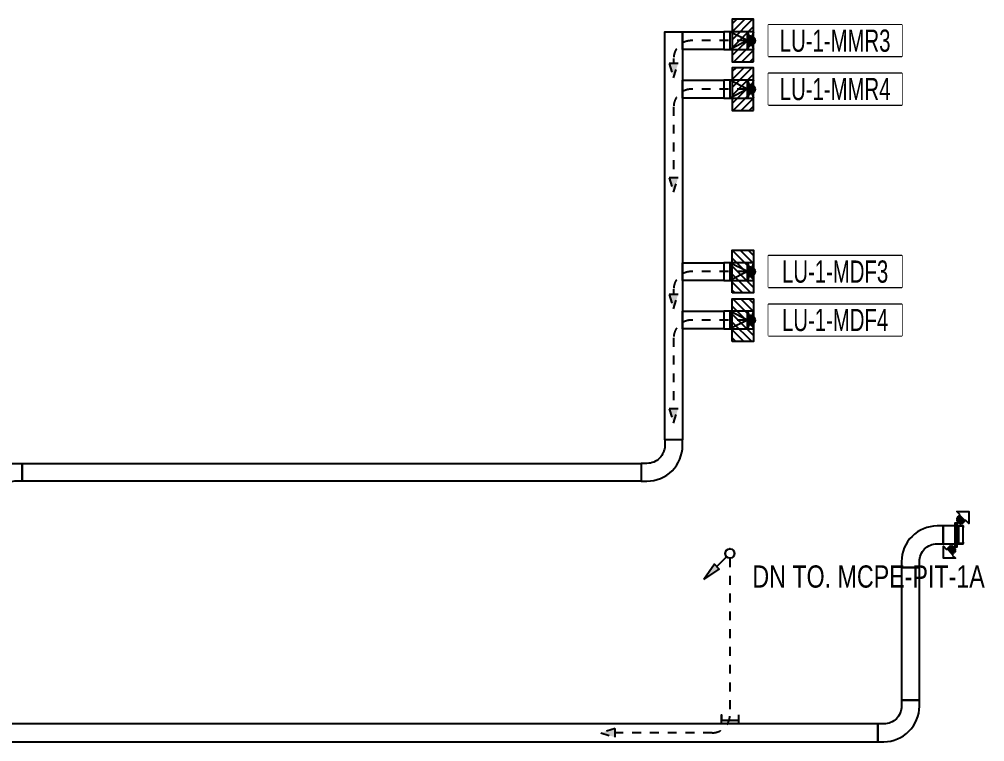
# Model space of a CAD drawing. Header units: millimetres. Extents: x 88028 to 500787, y -530175 to 1035835.
# Drawn here: x 155154 to 171457, y -247995 to -235795 of the extents above; entities that cross this region are included whole.
import ezdxf
from ezdxf.enums import TextEntityAlignment as Align

# ---------------------------------------------------------------- set-up
doc = ezdxf.new("R2010")
doc.units = ezdxf.units.MM
doc.header["$LTSCALE"] = 150
doc.linetypes.add('D1', pattern=[3, 1, -1, 1])
for name, color, linetype in [('------01 Distribution Panel_UPS_Emgency', 232, 'Continuous'), ('-----00 LV_CABLE', 2, 'Continuous'), ('-----26 Electrical Cable Tray', 200, 'Continuous'), ('-----26 Electrical Cable Tray_건물(UPS)', 100, 'Continuous'), ('-----30 Text', 2, 'Continuous')]:
    doc.layers.add(name, color=color, linetype=linetype)
doc.styles.add('ELEC', font='')
doc.styles.add('LGR', font='LGSmHaTR.ttf')
doc.styles.get("Standard").update_dxf_attribs({"font": ''})
doc.styles.get('ELEC').set_extended_font_data('Dotum')
doc.styles.get('Standard').set_extended_font_data('Dotum')

# ---------------------------------------------------------------- blocks, each defined once
blk = doc.blocks.new('A02')
h = blk.add_hatch()
h.set_pattern_fill('ANSI31', color=256, scale=25, style=0)
h.set_pattern_definition([(45, (-2000, -19200), (-56.1266, 56.1266), [])])
h.paths.add_polyline_path([(-300, 300), (-300, 0), (300, 0), (300, 300)])
blk.add_lwpolyline([(300, 0), (-300, 0), (-300, 300), (300, 300)], close=True)
blk = doc.blocks.new('*U26')
at = {"color": 0}
blk.add_lwpolyline([(-1100, 0), (-1000, 0, 0.414214), (-700, 300), (-700, 400), (-400, 400), (-400, 300, 0.414214), (-100, 0), (0, 0), (0, -300), (-1100, -300)], format="xyb", close=True, dxfattribs=at)
at = {"color": 0, "style": 'LGR'}
blk.add_text('W:300(TEE)', height=10, dxfattribs=at).set_placement((-550, -265), align=Align.MIDDLE)
blk = doc.blocks.new('*U27')
at = {"color": 0}
blk.add_lwpolyline([(0, 0), (-100, 0, -0.414214), (-400, 300), (-400, 400), (-700, 400), (-700, 300, 0.414214), (-100, -300), (0, -300)], format="xyb", close=True, dxfattribs=at)
blk.add_text('W:300(ELBOW 90)', height=10, dxfattribs=at).set_placement((-5, -290), align=Align.MIDDLE_RIGHT)
blk = doc.blocks.new('*U30')
at = {"linetype": 'Continuous', "ltscale": 0.1}
for p, q in [((-100, 57), (-100, 59)), ((-50, 57), (-50, 59)), ((0, 57), (0, 59)), ((50, 57), (50, 59)), ((100, 57), (100, 59))]:
    blk.add_line(p, q, dxfattribs=at)
blk.add_lwpolyline([(200, 0), (200, 40), (-200, 40), (-200, 0)], close=True, dxfattribs=at)
for points in [[(-150, 40), (-150, 140), (-125, 140), (-125, 137), (-147, 137), (-147, 40)], [(-147, 59), (147, 59)], [(-147, 57), (147, 57)], [(147, 43), (-147, 43)], [(150, 40), (150, 140), (125, 140), (125, 137), (147, 137), (147, 40)]]:
    blk.add_lwpolyline(points, dxfattribs=at)
blk.add_text('W300*H100', height=10, dxfattribs=at).set_placement((-190, 10), align=Align.MIDDLE_LEFT)
blk = doc.blocks.new('TRAY (U-D)')
at = {"color": 0}
for points in [[(156, 467), (-28, 651), (651, 651), (651, -28), (467, 156), (438, 127), (127, 438)], [(-28, 283), (-28, 255), (255, -28), (283, -28), (297, -14), (-14, 297)], [(-28, 198), (-28, 141), (141, -28), (198, -28)], [(14, 325), (325, 14), (354, 42), (42, 354)], [(71, 382), (382, 71), (410, 99), (99, 410)]]:
    blk.add_lwpolyline(points, close=True, dxfattribs=at)
blk.add_circle((0, 0), 40, dxfattribs=at)
blk = doc.blocks.new('*U31')
at = {"color": 0}
blk.add_lwpolyline([(0, 0), (-100, 0, -0.414214), (-400, 300), (-400, 400), (-700, 400), (-700, 300, 0.414214), (-100, -300), (0, -300)], format="xyb", close=True, dxfattribs=at)
blk.add_text('W:300(ELBOW 90)', height=10, dxfattribs=at).set_placement((-5, -290), align=Align.MIDDLE_RIGHT)
blk = doc.blocks.new('*U32')
at = {"color": 0}
blk.add_lwpolyline([(0, 0), (-100, 0, -0.414214), (-400, 300), (-400, 400), (-700, 400), (-700, 300, 0.414214), (-100, -300), (0, -300)], format="xyb", close=True, dxfattribs=at)
blk.add_text('W:300(ELBOW 90)', height=10, dxfattribs=at).set_placement((-5, -290), align=Align.MIDDLE_RIGHT)
blk = doc.blocks.new('TRAY(VERT)')
at = {"color": 0}
for p, q in [((0, 400), (0, 500)), ((0, 500), (300, 500)), ((300, 500), (300, 400)), ((0, 0), (0, 400)), ((300, 400), (300, 0)), ((300, 0), (0, 0))]:
    blk.add_line(p, q, dxfattribs=at)
at = {"color": 8}
for p, q in [((150, 100), (0, 400)), ((0, 400), (300, 400)), ((150, 100), (300, 400)), ((0, 100), (300, 0)), ((0, 0), (300, 100)), ((300, 100), (0, 100))]:
    blk.add_line(p, q, dxfattribs=at)
blk = doc.blocks.new('11')
at = {"linetype": 'D1'}
h = blk.add_hatch(color=256, dxfattribs=at)
edge = h.paths.add_edge_path()
edge.add_arc((0, 0), 75, 0, 360)
blk.add_circle((0, 0), 75, dxfattribs=at)
for p in [(-75, 0), (0, 75), (75, 0), (0, -75)]:
    blk.add_point(p, dxfattribs=at)
blk = doc.blocks.new('22')
at = {"linetype": 'D1'}
h = blk.add_hatch(color=0, dxfattribs=at)
h.dxf.hatch_style = 1
h.paths.add_polyline_path([(0, 0), (-241, 75), (-241, -75)])
at = {"color": 0, "linetype": 'D1'}
blk.add_lwpolyline([(-241, -75), (0, 0), (-241, 75)], close=True, dxfattribs=at)
blk = doc.blocks.new('O08')
blk.add_hatch(color=256).paths.add_polyline_path([(120, 51), (-120, 51), (-120, 0), (120, 0)])
blk.add_lwpolyline([(120, 127.5), (120, 0), (-120, 0), (-120, 127.5), (-120, 51), (120, 51)])
blk = doc.blocks.new('O01')
blk.add_hatch(color=256).paths.add_polyline_path([(-149, -218), (-218, -149), (-368, -368)])
blk.add_line((-46, -46), (-184, -184))
blk.add_lwpolyline([(-368, -368), (-149, -218), (-218, -149), (-368, -368)])
blk.add_circle((0, 0), 65)
for p in [(-65, 0), (-65, 0), (0, 65), (0, 65), (65, 0), (65, 0), (0, -65), (0, -65)]:
    blk.add_point(p)

msp = doc.modelspace()

# ---------------------------------------------------------------- linework, layer by layer
at = {"layer": '------01 Distribution Panel_UPS_Emgency', "color": 1}
for points in [[(167804, -236417), (170058, -236417), (170058, -235892), (167804, -235892)], [(167804, -237237), (170058, -237237), (170058, -236712), (167804, -236712)], [(167804, -240317), (170058, -240317), (170058, -239792), (167804, -239792)], [(167804, -241137), (170058, -241137), (170058, -240612), (167804, -240612)]]:
    msp.add_lwpolyline(points, close=True, dxfattribs=at)
at = {"layer": '-----00 LV_CABLE', "linetype": 'D1'}
for points in [[(167429, -236155), (166504, -236155, 0.414214), (166204, -236455), (166204, -236543)], [(167429, -236975), (166504, -236975, 0.414214), (166204, -237275), (166204, -238473)], [(167429, -240055), (166504, -240055, 0.414214), (166204, -240355), (166204, -240443)], [(167429, -240875), (166504, -240875, 0.414214), (166204, -241175), (166204, -242373)], [(167154, -244895), (167154, -247545, -0.414214), (166854, -247845), (165213, -247845)]]:
    msp.add_lwpolyline(points, format="xyb", dxfattribs=at)
at = {"layer": '-----26 Electrical Cable Tray'}
for points in [[(170754, -244652), (171094, -244652), (171094, -244352), (170754, -244352)], [(170054, -247295), (170354, -247295), (170354, -245052), (170054, -245052)], [(118353, -247995), (169654, -247995), (169654, -247695), (118353, -247695)]]:
    msp.add_lwpolyline(points, close=True, dxfattribs=at)
at = {"layer": '-----26 Electrical Cable Tray_건물(UPS)'}
for points in [[(166354, -242895), (166054, -242895), (166054, -236005), (166354, -236005)], [(165654, -243295), (165654, -243595), (155204, -243595), (155204, -243295)]]:
    msp.add_lwpolyline(points, close=True, dxfattribs=at)
at = {"layer": '-----26 Electrical Cable Tray_건물(UPS)', "elevation": 0}
for points in [[(166354, -236305), (166354, -236005), (167054, -236005), (167054, -236305)], [(166354, -237125), (166354, -236825), (167054, -236825), (167054, -237125)], [(166354, -240205), (166354, -239905), (167054, -239905), (167054, -240205)], [(166354, -241025), (166354, -240725), (167054, -240725), (167054, -241025)]]:
    msp.add_lwpolyline(points, close=True, dxfattribs=at)

# ---------------------------------------------------------------- block references
at = {"layer": '------01 Distribution Panel_UPS_Emgency', "yscale": 1.2, "zscale": 1.2}
for p, xscale, rotation in [((167554, -236155), -1.2, 90), ((167554, -236975), -1.2, 90), ((167194, -240055), 1.2, 270), ((167194, -240875), 1.2, 270)]:
    msp.add_blockref('A02', p, dxfattribs=dict(at, xscale=xscale, rotation=rotation))
at = {"layer": '-----00 LV_CABLE', "linetype": 'D1'}
for p in [(167504, -236155), (167504, -236975), (167504, -240055), (167504, -240875)]:
    msp.add_blockref('11', p, dxfattribs=at)
for p, rotation in [((166204, -236784), 270), ((166204, -238714), 270), ((166204, -240684), 270), ((166204, -242614), 270), ((164973, -247845), 180)]:
    msp.add_blockref('22', p, dxfattribs=dict(at, rotation=rotation))
for name, p, xscale, yscale, zscale in [('O01', (167154, -244817), 1.2, 1.2, 1.2), ('O08', (167154, -247695), 1.200000000011642, 1.200000000011642, 1.200000000011642), ('O08', (167154, -247695), 1.200000000011642, 1.200000000011642, 1.200000000011642)]:
    msp.add_blockref(name, p, dxfattribs=dict(at, xscale=xscale, yscale=yscale, zscale=zscale))
at = {"layer": '-----26 Electrical Cable Tray', "xscale": 0.3, "yscale": 0.3, "zscale": 0.3}
msp.add_blockref('TRAY (U-D)', (170994, -244302), dxfattribs=at)
at = {"layer": '-----26 Electrical Cable Tray'}
for name, p, rotation in [('*U31', (170354, -245052), 270), ('*U30', (170954, -244502), 270), ('*U32', (170054, -247295), 90)]:
    msp.add_blockref(name, p, dxfattribs=dict(at, rotation=rotation))
at = {"layer": '-----26 Electrical Cable Tray', "xscale": 0.3, "yscale": 0.3, "zscale": 0.3, "rotation": 180}
msp.add_blockref('TRAY (U-D)', (170954, -244702), dxfattribs=at)
at = {"layer": '-----26 Electrical Cable Tray_건물(UPS)', "xscale": -1, "rotation": 90}
for p in [(167554, -236005), (167554, -236825), (167554, -239905), (167554, -240725)]:
    msp.add_blockref('TRAY(VERT)', p, dxfattribs=at)
at = {"layer": '-----26 Electrical Cable Tray_건물(UPS)'}
for name, p, rotation in [('*U27', (166054, -242895), 89.99999999999999), ('*U26', (154104, -243595), 180)]:
    msp.add_blockref(name, p, dxfattribs=dict(at, rotation=rotation))

# ---------------------------------------------------------------- texts
at = {"layer": '-----30 Text', "style": 'ELEC', "width": 0.8}
msp.add_text('DN TO. MCPE-PIT-1A', height=375, dxfattribs=at).set_placement((169496, -245205), align=Align.MIDDLE)

# ---------------------------------------------------------------- next in the draw order: wipeouts: each hides what was drawn before it
at = {"color": 1}
for points in [[(167804, -236417), (170058, -236417), (170058, -235892), (167804, -235892)], [(167804, -237237), (170058, -237237), (170058, -236712), (167804, -236712)], [(167804, -240317), (170058, -240317), (170058, -239792), (167804, -239792)], [(167804, -241137), (170058, -241137), (170058, -240612), (167804, -240612)]]:
    msp.add_wipeout(points, dxfattribs=at).dxf.layer = '------01 Distribution Panel_UPS_Emgency'

# ---------------------------------------------------------------- next in the draw order: texts
at = {"layer": '------01 Distribution Panel_UPS_Emgency', "style": 'ELEC', "width": 0.7}
for s, p in [('LU-1-MMR3', (168931, -236155)), ('LU-1-MMR4', (168931, -236975)), ('LU-1-MDF3', (168931, -240055)), ('LU-1-MDF4', (168931, -240875))]:
    msp.add_text(s, height=375, dxfattribs=at).set_placement(p, align=Align.MIDDLE)

doc.saveas('drawing.dxf')
